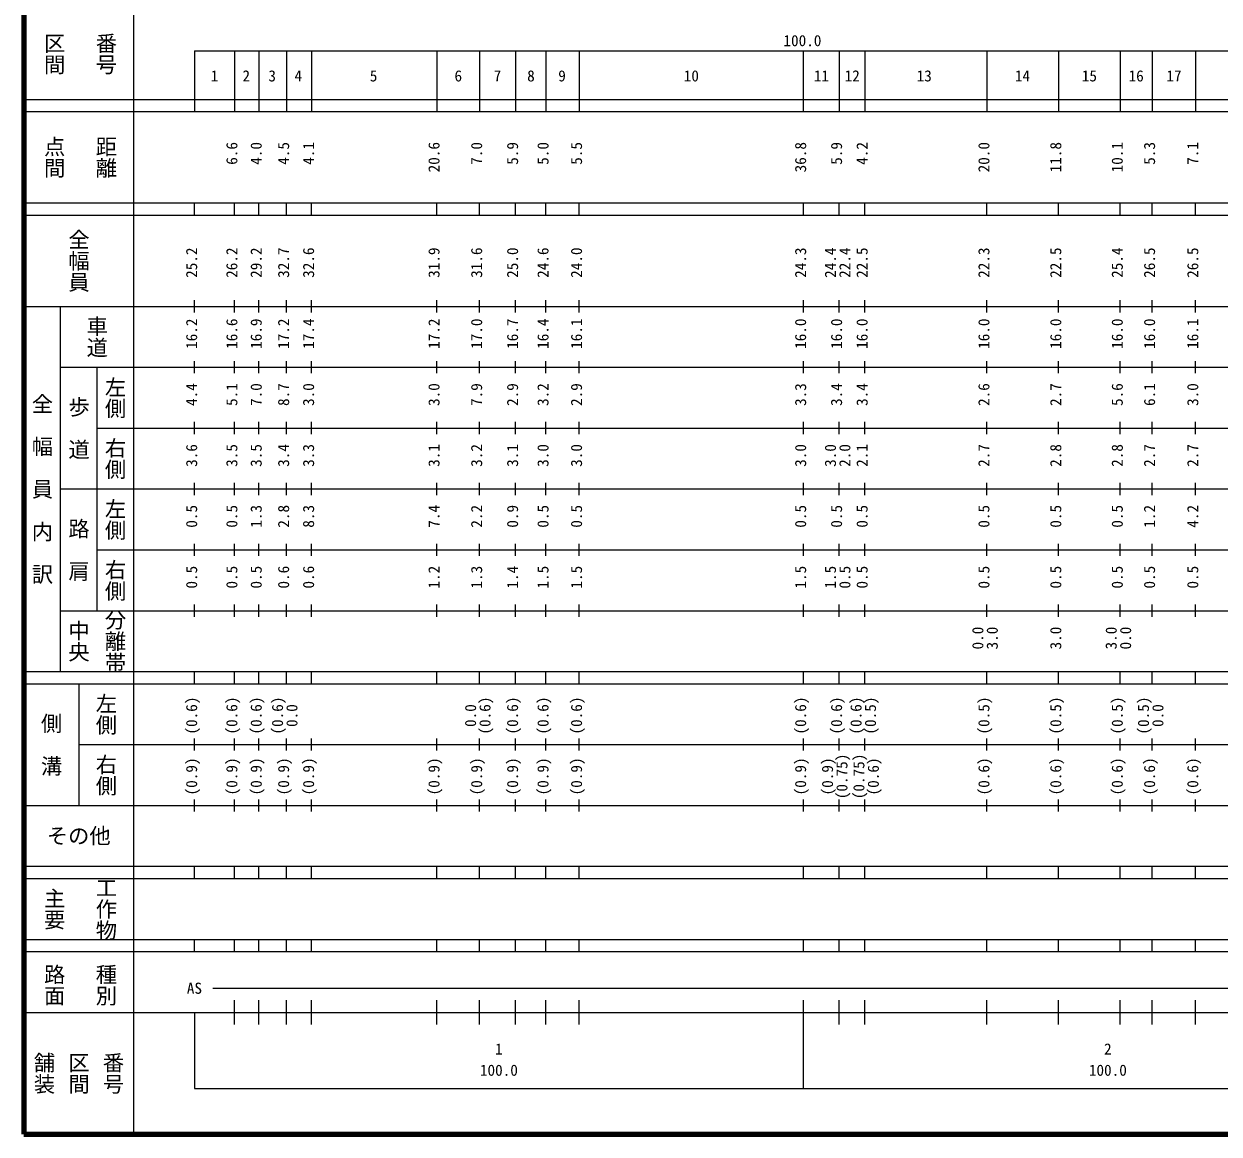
# Model space of a CAD drawing. Units: millimetres at full size, sheet at 1:1000; details may follow other scales. Extents: x 40000 to 680000, y 20000 to 380000.
# Drawn here: x 40000 to 236267, y 20000 to 202409 of the extents above; entities that cross this region are included whole.
import ezdxf
from ezdxf.enums import TextEntityAlignment as Align

# ---------------------------------------------------------------- set-up
doc = ezdxf.new("R2010")
doc.units = ezdxf.units.MM
doc.header["$LTSCALE"] = 1000
doc.layers.add('M-TTL', color=2, linetype='Continuous', lineweight=140)
doc.layers.add('M-TTL-BAND', color=7, linetype='Continuous', lineweight=25)
doc.styles.add('@ＭＳ ゴシック', font='')
doc.styles.add('ＭＳ ゴシック', font='')
doc.styles.get('@ＭＳ ゴシック').set_extended_font_data('@MS Gothic')
doc.styles.get('ＭＳ ゴシック').set_extended_font_data('MS Gothic')

msp = doc.modelspace()

# ---------------------------------------------------------------- linework, layer by layer
at = {"layer": 'M-TTL'}
for p, q in [((40000, 380000), (40000, 20000)), ((40000, 20000), (680000, 20000))]:
    msp.add_line(p, q, dxfattribs=at)
at = {"layer": 'M-TTL-BAND'}
for p, q in [((58000, 370000), (58000, 20000)), ((68000, 198000), (579000, 198000)), ((68000, 198000), (68000, 188000)), ((74600, 198000), (74600, 188000)), ((78600, 198000), (78600, 188000)), ((83100, 198000), (83100, 188000)), ((87200, 198000), (87200, 188000)), ((107800, 198000), (107800, 188000)), ((114800, 198000), (114800, 188000)), ((120700, 198000), (120700, 188000)), ((125700, 198000), (125700, 188000)), ((131200, 198000), (131200, 188000)), ((168000, 188000), (168000, 198000)), ((173900, 198000), (173900, 188000)), ((178100, 198000), (178100, 188000)), ((198100, 198000), (198100, 188000)), ((209900, 198000), (209900, 188000)), ((220000, 198000), (220000, 188000)), ((225300, 198000), (225300, 188000)), ((232400, 198000), (232400, 188000)), ((40000, 190000), (579000, 190000)), ((40000, 188000), (579000, 188000)), ((40000, 173000), (579000, 173000)), ((68000, 171000), (68000, 173000)), ((74600, 171000), (74600, 173000)), ((78600, 171000), (78600, 173000)), ((83100, 171000), (83100, 173000)), ((87200, 171000), (87200, 173000)), ((107800, 171000), (107800, 173000)), ((114800, 171000), (114800, 173000)), ((120700, 171000), (120700, 173000)), ((125700, 171000), (125700, 173000)), ((131200, 171000), (131200, 173000)), ((168000, 171000), (168000, 173000)), ((173900, 171000), (173900, 173000)), ((178100, 171000), (178100, 173000)), ((198100, 171000), (198100, 173000)), ((209900, 171000), (209900, 173000)), ((220000, 171000), (220000, 173000)), ((225300, 171000), (225300, 173000)), ((232400, 171000), (232400, 173000)), ((40000, 171000), (579000, 171000)), ((40000, 156000), (579000, 156000)), ((46000, 96000), (46000, 156000)), ((68000, 155000), (68000, 157000)), ((74600, 155000), (74600, 157000)), ((78600, 155000), (78600, 157000)), ((83100, 155000), (83100, 157000)), ((87200, 155000), (87200, 157000)), ((107800, 155000), (107800, 157000)), ((114800, 155000), (114800, 157000)), ((120700, 155000), (120700, 157000)), ((125700, 155000), (125700, 157000)), ((131200, 155000), (131200, 157000)), ((168000, 155000), (168000, 157000)), ((173900, 155000), (173900, 157000)), ((178100, 155000), (178100, 157000)), ((198100, 155000), (198100, 157000)), ((209900, 155000), (209900, 157000)), ((220000, 155000), (220000, 157000)), ((225300, 155000), (225300, 157000)), ((232400, 155000), (232400, 157000)), ((46000, 146000), (579000, 146000)), ((52000, 146000), (52000, 106000)), ((68000, 145000), (68000, 147000)), ((74600, 145000), (74600, 147000)), ((78600, 145000), (78600, 147000)), ((83100, 145000), (83100, 147000)), ((87200, 145000), (87200, 147000)), ((107800, 145000), (107800, 147000)), ((114800, 145000), (114800, 147000)), ((120700, 145000), (120700, 147000)), ((125700, 145000), (125700, 147000)), ((131200, 145000), (131200, 147000)), ((168000, 145000), (168000, 147000)), ((173900, 145000), (173900, 147000)), ((178100, 145000), (178100, 147000)), ((198100, 145000), (198100, 147000)), ((209900, 145000), (209900, 147000)), ((220000, 145000), (220000, 147000)), ((225300, 145000), (225300, 147000)), ((232400, 145000), (232400, 147000)), ((52000, 136000), (579000, 136000)), ((68000, 135000), (68000, 137000)), ((74600, 135000), (74600, 137000)), ((78600, 135000), (78600, 137000)), ((83100, 135000), (83100, 137000)), ((87200, 135000), (87200, 137000)), ((107800, 135000), (107800, 137000)), ((114800, 135000), (114800, 137000)), ((120700, 135000), (120700, 137000)), ((125700, 135000), (125700, 137000)), ((131200, 135000), (131200, 137000)), ((168000, 135000), (168000, 137000)), ((173900, 135000), (173900, 137000)), ((178100, 135000), (178100, 137000)), ((198100, 135000), (198100, 137000)), ((209900, 135000), (209900, 137000)), ((220000, 135000), (220000, 137000)), ((225300, 135000), (225300, 137000)), ((232400, 135000), (232400, 137000)), ((46000, 126000), (579000, 126000)), ((68000, 125000), (68000, 127000)), ((74600, 125000), (74600, 127000)), ((78600, 125000), (78600, 127000)), ((83100, 125000), (83100, 127000)), ((87200, 125000), (87200, 127000)), ((107800, 125000), (107800, 127000)), ((114800, 125000), (114800, 127000)), ((120700, 125000), (120700, 127000)), ((125700, 125000), (125700, 127000)), ((131200, 125000), (131200, 127000)), ((168000, 125000), (168000, 127000)), ((173900, 125000), (173900, 127000)), ((178100, 125000), (178100, 127000)), ((198100, 125000), (198100, 127000)), ((209900, 125000), (209900, 127000)), ((220000, 125000), (220000, 127000)), ((225300, 125000), (225300, 127000)), ((232400, 125000), (232400, 127000)), ((52000, 116000), (579000, 116000)), ((68000, 115000), (68000, 117000)), ((74600, 115000), (74600, 117000)), ((78600, 115000), (78600, 117000)), ((83100, 115000), (83100, 117000)), ((87200, 115000), (87200, 117000)), ((107800, 115000), (107800, 117000)), ((114800, 115000), (114800, 117000)), ((120700, 115000), (120700, 117000)), ((125700, 115000), (125700, 117000)), ((131200, 115000), (131200, 117000)), ((168000, 115000), (168000, 117000)), ((173900, 115000), (173900, 117000)), ((178100, 115000), (178100, 117000)), ((198100, 115000), (198100, 117000)), ((209900, 115000), (209900, 117000)), ((220000, 115000), (220000, 117000)), ((225300, 115000), (225300, 117000)), ((232400, 115000), (232400, 117000)), ((46000, 106000), (579000, 106000)), ((68000, 105000), (68000, 107000)), ((74600, 105000), (74600, 107000)), ((78600, 105000), (78600, 107000)), ((83100, 105000), (83100, 107000)), ((87200, 105000), (87200, 107000)), ((107800, 105000), (107800, 107000)), ((114800, 105000), (114800, 107000)), ((120700, 105000), (120700, 107000)), ((125700, 105000), (125700, 107000)), ((131200, 105000), (131200, 107000)), ((168000, 105000), (168000, 107000)), ((173900, 105000), (173900, 107000)), ((178100, 105000), (178100, 107000)), ((198100, 105000), (198100, 107000)), ((209900, 105000), (209900, 107000)), ((220000, 105000), (220000, 107000)), ((225300, 105000), (225300, 107000)), ((232400, 105000), (232400, 107000)), ((40000, 96000), (579000, 96000)), ((68000, 94000), (68000, 96000)), ((74600, 94000), (74600, 96000)), ((78600, 94000), (78600, 96000)), ((83100, 94000), (83100, 96000)), ((87200, 94000), (87200, 96000)), ((107800, 94000), (107800, 96000)), ((114800, 94000), (114800, 96000)), ((120700, 94000), (120700, 96000)), ((125700, 94000), (125700, 96000)), ((131200, 94000), (131200, 96000)), ((168000, 94000), (168000, 96000)), ((173900, 94000), (173900, 96000)), ((178100, 94000), (178100, 96000)), ((198100, 94000), (198100, 96000)), ((209900, 94000), (209900, 96000)), ((220000, 94000), (220000, 96000)), ((225300, 94000), (225300, 96000)), ((232400, 94000), (232400, 96000)), ((40000, 94000), (579000, 94000)), ((49000, 94000), (49000, 74000)), ((68000, 83000), (68000, 85000)), ((74600, 83000), (74600, 85000)), ((78600, 83000), (78600, 85000)), ((83100, 83000), (83100, 85000)), ((87200, 83000), (87200, 85000)), ((107800, 83000), (107800, 85000)), ((114800, 83000), (114800, 85000)), ((120700, 83000), (120700, 85000)), ((125700, 83000), (125700, 85000)), ((131200, 83000), (131200, 85000)), ((168000, 83000), (168000, 85000)), ((173900, 83000), (173900, 85000)), ((178100, 83000), (178100, 85000)), ((198100, 83000), (198100, 85000)), ((209900, 83000), (209900, 85000)), ((220000, 83000), (220000, 85000)), ((225300, 83000), (225300, 85000)), ((232400, 83000), (232400, 85000)), ((49000, 84000), (579000, 84000)), ((68000, 73000), (68000, 75000)), ((74600, 73000), (74600, 75000)), ((78600, 73000), (78600, 75000)), ((83100, 73000), (83100, 75000)), ((87200, 73000), (87200, 75000)), ((107800, 73000), (107800, 75000)), ((114800, 73000), (114800, 75000)), ((120700, 73000), (120700, 75000)), ((125700, 73000), (125700, 75000)), ((131200, 73000), (131200, 75000)), ((168000, 73000), (168000, 75000)), ((173900, 73000), (173900, 75000)), ((178100, 73000), (178100, 75000)), ((198100, 73000), (198100, 75000)), ((209900, 73000), (209900, 75000)), ((220000, 73000), (220000, 75000)), ((225300, 73000), (225300, 75000)), ((232400, 73000), (232400, 75000)), ((40000, 74000), (579000, 74000)), ((40000, 64000), (579000, 64000)), ((68000, 62000), (68000, 64000)), ((74600, 62000), (74600, 64000)), ((78600, 62000), (78600, 64000)), ((83100, 62000), (83100, 64000)), ((87200, 62000), (87200, 64000)), ((107800, 62000), (107800, 64000)), ((114800, 62000), (114800, 64000)), ((120700, 62000), (120700, 64000)), ((125700, 62000), (125700, 64000)), ((131200, 62000), (131200, 64000)), ((168000, 62000), (168000, 64000)), ((173900, 62000), (173900, 64000)), ((178100, 62000), (178100, 64000)), ((198100, 62000), (198100, 64000)), ((209900, 62000), (209900, 64000)), ((220000, 62000), (220000, 64000)), ((225300, 62000), (225300, 64000)), ((232400, 62000), (232400, 64000)), ((40000, 62000), (579000, 62000)), ((40000, 52000), (579000, 52000)), ((68000, 50000), (68000, 52000)), ((74600, 50000), (74600, 52000)), ((78600, 50000), (78600, 52000)), ((83100, 50000), (83100, 52000)), ((87200, 50000), (87200, 52000)), ((107800, 50000), (107800, 52000)), ((114800, 50000), (114800, 52000)), ((120700, 50000), (120700, 52000)), ((125700, 50000), (125700, 52000)), ((131200, 50000), (131200, 52000)), ((168000, 50000), (168000, 52000)), ((173900, 50000), (173900, 52000)), ((178100, 50000), (178100, 52000)), ((198100, 50000), (198100, 52000)), ((209900, 50000), (209900, 52000)), ((220000, 50000), (220000, 52000)), ((225300, 50000), (225300, 52000)), ((232400, 50000), (232400, 52000)), ((40000, 50000), (579000, 50000)), ((71000, 44000), (565000, 44000)), ((74600, 38000), (74600, 42000)), ((78600, 38000), (78600, 42000)), ((83100, 38000), (83100, 42000)), ((87200, 38000), (87200, 42000)), ((107800, 38000), (107800, 42000)), ((114800, 38000), (114800, 42000)), ((120700, 38000), (120700, 42000)), ((125700, 38000), (125700, 42000)), ((131200, 38000), (131200, 42000)), ((168000, 27500), (168000, 42000)), ((173900, 38000), (173900, 42000)), ((178100, 38000), (178100, 42000)), ((198100, 38000), (198100, 42000)), ((209900, 38000), (209900, 42000)), ((220000, 38000), (220000, 42000)), ((225300, 38000), (225300, 42000)), ((232400, 38000), (232400, 42000)), ((40000, 40000), (579000, 40000)), ((68000, 40000), (68000, 27500)), ((68000, 27500), (579000, 27500))]:
    msp.add_line(p, q, dxfattribs=at)

# ---------------------------------------------------------------- texts
at = {"layer": 'M-TTL-BAND', "style": '@ＭＳ ゴシック'}
for s, p in [('区間', (45000, 197500)), ('番号', (53500, 197500)), ('点間', (45000, 180500)), ('距離', (53500, 180500)), ('全幅員', (49000, 163500)), ('車道', (52000, 151000)), ('左側', (55000, 141000)), ('全\u3000幅\u3000員\u3000内\u3000訳', (43000, 126000)), ('歩\u3000道', (49000, 136000)), ('右側', (55000, 131000)), ('左側', (55000, 121000)), ('路\u3000肩', (49000, 116000)), ('右側', (55000, 111000)), ('分離帯', (55000, 101000)), ('中央', (49000, 101000)), ('左側', (53500, 89000)), ('側\u3000溝', (44500, 84000)), ('右側', (53500, 79000)), ('工作物', (53500, 57000)), ('主要', (45000, 57000)), ('路面', (45000, 44500)), ('種別', (53500, 44500)), ('舗装', (43333, 30000)), ('区間', (49000, 30000)), ('番号', (54667, 30000))]:
    msp.add_text(s, height=2566, rotation=270, dxfattribs=at).set_placement(p, align=Align.MIDDLE_CENTER)
at = {"layer": 'M-TTL-BAND', "style": 'ＭＳ ゴシック'}
for s, p in [('100.0', (167844, 198195)), ('1', (71309, 192405)), ('2', (76514, 192405)), ('3', (80764, 192405)), ('4', (85057, 192405)), ('5', (97421, 192405)), ('6', (111330, 192405)), ('7', (117769, 192405)), ('8', (123264, 192405)), ('9', (128373, 192405)), ('10', (149602, 192405)), ('11', (170966, 192405)), ('12', (176023, 192405)), ('13', (187847, 192405)), ('14', (203975, 192405)), ('15', (214965, 192405)), ('16', (222647, 192405)), ('17', (228864, 192405)), ('AS', (68000, 42500)), ('1', (118000, 32523)), ('2', (218000, 32523)), ('100.0', (118000, 29033)), ('100.0', (218000, 29033))]:
    msp.add_text(s, height=1833, dxfattribs=at).set_placement(p, align=Align.BOTTOM_CENTER)
for s, p in [('6.6', (75600, 183000)), ('4.0', (79600, 183000)), ('4.5', (84100, 183000)), ('4.1', (88200, 183000)), ('20.6', (108800, 183000)), ('7.0', (115800, 183000)), ('5.9', (121700, 183000)), ('5.0', (126700, 183000)), ('5.5', (132200, 183000)), ('36.8', (169000, 183000)), ('5.9', (174900, 183000)), ('4.2', (179100, 183000)), ('20.0', (199100, 183000)), ('11.8', (210900, 183000)), ('10.1', (221000, 183000)), ('5.3', (226300, 183000)), ('7.1', (233400, 183000)), ('26.2', (75600, 165674)), ('29.2', (79600, 165674)), ('32.7', (84100, 165674)), ('32.6', (88200, 165674)), ('31.9', (108800, 165674)), ('31.6', (115800, 165674)), ('25.0', (121700, 165674)), ('24.6', (126700, 165674)), ('24.0', (132200, 165674)), ('24.3', (169000, 165674)), ('22.5', (179100, 165674)), ('22.3', (199100, 165674)), ('22.5', (210900, 165674)), ('25.4', (221000, 165674)), ('26.5', (226300, 165674)), ('26.5', (233400, 165674)), ('16.6', (75600, 154000)), ('16.9', (79600, 154000)), ('17.2', (84100, 154000)), ('17.4', (88200, 154000)), ('17.2', (108800, 154000)), ('17.0', (115800, 154000)), ('16.7', (121700, 154000)), ('16.4', (126700, 154000)), ('16.1', (132200, 154000)), ('16.0', (169000, 154000)), ('16.0', (174900, 154000)), ('16.0', (179100, 154000)), ('16.0', (199100, 154000)), ('16.0', (210900, 154000)), ('16.0', (221000, 154000)), ('16.0', (226300, 154000)), ('16.1', (233400, 154000)), ('3.4', (174900, 143375)), ('3.4', (179100, 143375)), ('5.1', (75600, 143375)), ('7.0', (79600, 143375)), ('8.7', (84100, 143375)), ('3.0', (88200, 143375)), ('3.0', (108800, 143375)), ('7.9', (115800, 143375)), ('2.9', (121700, 143375)), ('3.2', (126700, 143375)), ('2.9', (132200, 143375)), ('3.3', (169000, 143375)), ('2.6', (199100, 143375)), ('2.7', (210900, 143375)), ('5.6', (221000, 143375)), ('6.1', (226300, 143375)), ('3.0', (233400, 143375)), ('3.5', (75600, 133375)), ('3.5', (79600, 133375)), ('3.4', (84100, 133375)), ('3.3', (88200, 133375)), ('3.1', (108800, 133375)), ('3.2', (115800, 133375)), ('3.1', (121700, 133375)), ('3.0', (126700, 133375)), ('3.0', (132200, 133375)), ('3.0', (169000, 133375)), ('2.1', (179100, 133375)), ('2.7', (199100, 133375)), ('2.8', (210900, 133375)), ('2.8', (221000, 133375)), ('2.7', (226300, 133375)), ('2.7', (233400, 133375)), ('0.5', (75600, 123375)), ('1.3', (79600, 123375)), ('2.8', (84100, 123375)), ('8.3', (88200, 123375)), ('7.4', (108800, 123375)), ('2.2', (115800, 123375)), ('0.9', (121700, 123375)), ('0.5', (126700, 123375)), ('0.5', (132200, 123375)), ('0.5', (169000, 123375)), ('0.5', (174900, 123375)), ('0.5', (179100, 123375)), ('0.5', (199100, 123375)), ('0.5', (210900, 123375)), ('0.5', (221000, 123375)), ('1.2', (226300, 123375)), ('4.2', (233400, 123375)), ('0.5', (75600, 113375)), ('0.5', (79600, 113375)), ('0.6', (84100, 113375)), ('0.6', (88200, 113375)), ('1.2', (108800, 113375)), ('1.3', (115800, 113375)), ('1.4', (121700, 113375)), ('1.5', (126700, 113375)), ('1.5', (132200, 113375)), ('1.5', (169000, 113375)), ('0.5', (179100, 113375)), ('0.5', (199100, 113375)), ('0.5', (210900, 113375)), ('0.5', (221000, 113375)), ('0.5', (226300, 113375)), ('0.5', (233400, 113375)), ('(0.6)', (75600, 91889)), ('(0.6)', (79600, 91889)), ('(0.6)', (121700, 91889)), ('(0.6)', (126700, 91889)), ('(0.6)', (132200, 91889)), ('(0.6)', (169000, 91889)), ('(0.6)', (174900, 91889)), ('(0.5)', (199100, 91889)), ('(0.5)', (210900, 91889)), ('(0.5)', (221000, 91889)), ('(0.9)', (75600, 81889)), ('(0.9)', (79600, 81889)), ('(0.9)', (84100, 81889)), ('(0.9)', (88200, 81889)), ('(0.9)', (108800, 81889)), ('(0.9)', (115800, 81889)), ('(0.9)', (121700, 81889)), ('(0.9)', (126700, 81889)), ('(0.9)', (132200, 81889)), ('(0.9)', (169000, 81889)), ('(0.6)', (199100, 81889)), ('(0.6)', (210900, 81889)), ('(0.6)', (221000, 81889)), ('(0.6)', (226300, 81889)), ('(0.6)', (233400, 81889))]:
    msp.add_text(s, height=1833, rotation=90, dxfattribs=at).set_placement(p, align=Align.BOTTOM_RIGHT)
for s, p in [('25.2', (69000, 163174)), ('24.4', (173900, 163174)), ('22.4', (176270, 163174)), ('16.2', (69000, 151500)), ('4.4', (69000, 141500)), ('3.6', (69000, 131500)), ('3.0', (173900, 131500)), ('2.0', (176270, 131500)), ('0.5', (69000, 121500)), ('0.5', (69000, 111500)), ('1.5', (173900, 111500)), ('0.5', (176270, 111500)), ('0.0', (198100, 101500)), ('3.0', (200470, 101500)), ('3.0', (210900, 101500)), ('3.0', (220000, 101500)), ('0.0', (222370, 101500)), ('(0.6)', (69000, 88764)), ('(0.6)', (83100, 88764)), ('0.0', (85470, 88764)), ('0.0', (114800, 88764)), ('(0.6)', (117170, 88764)), ('(0.6)', (178100, 88764)), ('(0.5)', (180470, 88764)), ('(0.5)', (225300, 88764)), ('0.0', (227670, 88764)), ('(0.9)', (69000, 78764)), ('(0.9)', (173416, 78764)), ('(0.75)', (175786, 78764)), ('(0.75)', (178572, 78764)), ('(0.6)', (180942, 78764))]:
    msp.add_text(s, height=1833, rotation=90, dxfattribs=at).set_placement(p, align=Align.BOTTOM_CENTER)
msp.add_text('その他', height=2566, dxfattribs=at).set_placement((49000, 69000), align=Align.MIDDLE_CENTER)

doc.saveas('drawing.dxf')
